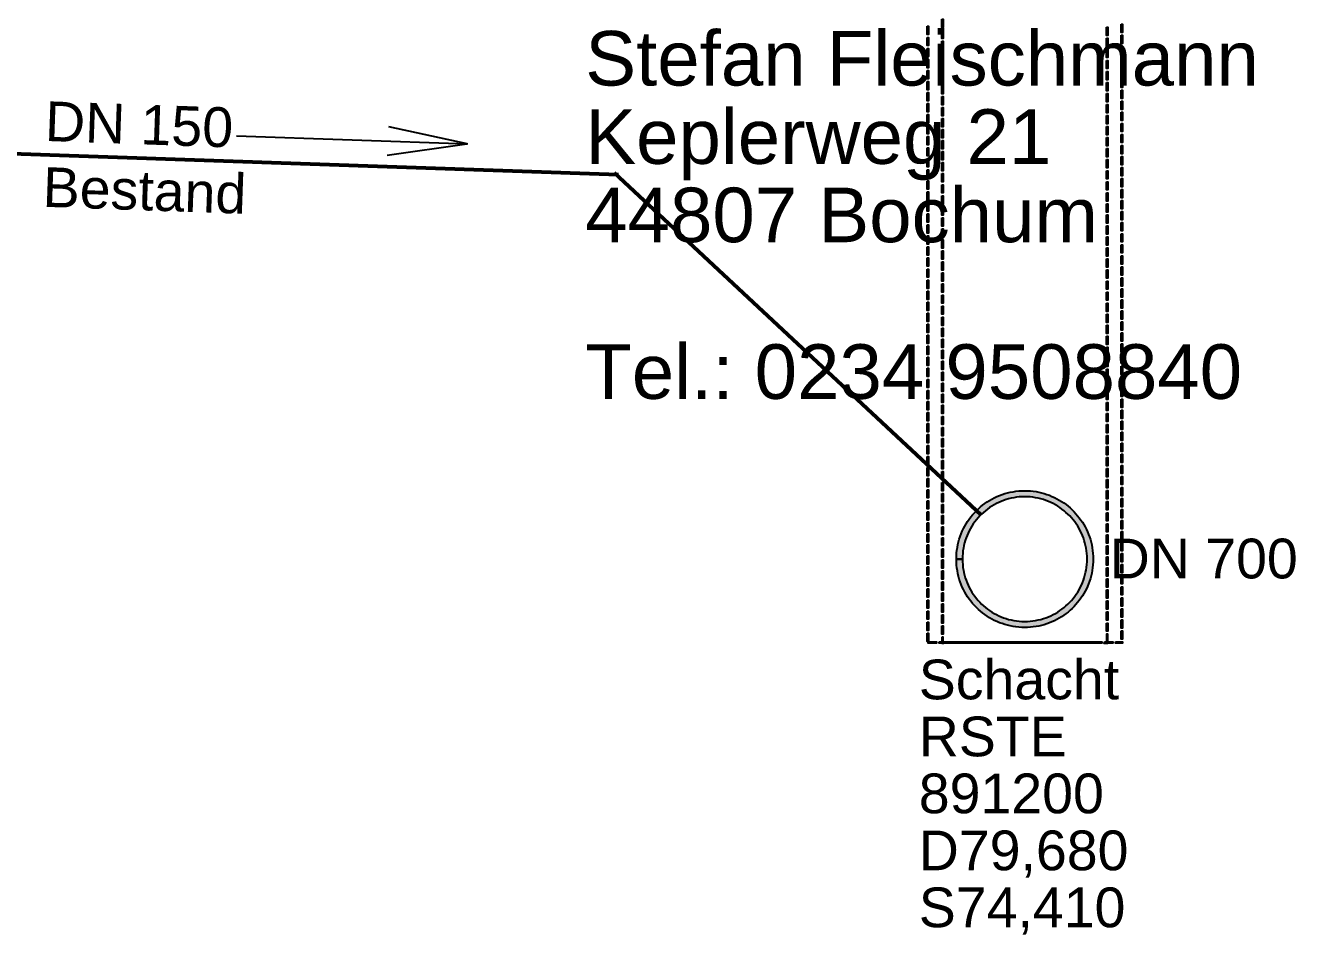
# Model space of a CAD drawing. Header units: millimetres. Extents: x 6 to 41668, y 1529 to 28527.
# Drawn here: x 32335 to 38836, y 1529 to 6181 of the extents above; entities that cross this region are included whole.
import ezdxf

# ---------------------------------------------------------------- set-up
doc = ezdxf.new("R2010")
doc.units = ezdxf.units.MM
doc.header["$LTSCALE"] = 50
for name, color, linetype in [('05_Linien_stark', 7, 'Continuous'), ('10_Text', 7, 'Continuous'), ('12_Plankopf', 140, 'Continuous')]:
    doc.layers.add(name, color=color, linetype=linetype)
doc.styles.add('PLAN', font='arial.ttf')

msp = doc.modelspace()

# ---------------------------------------------------------------- hatches: boundary and pattern name
at = {"layer": '12_Plankopf'}
msp.add_hatch(color=7, dxfattribs=at).paths.add_polyline_path([(37130.9, 3450.2), (37099.9, 3450.2), (37100.2, 3465.3), (37101.2, 3480.4), (37102.8, 3495.2), (37105, 3509.8), (37107.8, 3524.3), (37111.1, 3538.5), (37115.1, 3552.5), (37119.6, 3566.3), (37124.7, 3579.8), (37130.3, 3593), (37136.4, 3605.9), (37143, 3618.6), (37150.1, 3630.9), (37157.7, 3642.9), (37165.8, 3654.6), (37174.3, 3665.9), (37183.3, 3676.9), (37192.7, 3687.5), (37202.5, 3697.7), (37212.7, 3707.5), (37223.3, 3716.8), (37234.2, 3725.8), (37245.6, 3734.3), (37257.3, 3742.4), (37269.3, 3750), (37281.6, 3757.1), (37294.2, 3763.7), (37307.2, 3769.8), (37320.4, 3775.4), (37333.9, 3780.4), (37347.6, 3785), (37361.6, 3788.9), (37375.8, 3792.3), (37390.2, 3795.1), (37404.9, 3797.3), (37419.7, 3798.9), (37434.7, 3799.8), (37449.8, 3800.2), (37464.6, 3799.9), (37479.3, 3798.9), (37493.7, 3797.4), (37508, 3795.3), (37522.1, 3792.7), (37536, 3789.5), (37549.7, 3785.7), (37563.2, 3781.4), (37576.4, 3776.6), (37589.3, 3771.3), (37602, 3765.5), (37614.4, 3759.2), (37626.6, 3752.4), (37638.4, 3745.1), (37649.9, 3737.5), (37661.1, 3729.3), (37671.9, 3720.8), (37682.4, 3711.8), (37692.6, 3702.5), (37702.3, 3692.7), (37711.7, 3682.6), (37720.6, 3672.1), (37729.2, 3661.3), (37737.3, 3650.1), (37745, 3638.6), (37752.3, 3626.8), (37759.1, 3614.7), (37765.4, 3602.3), (37771.2, 3589.6), (37776.5, 3576.7), (37781.4, 3563.5), (37785.7, 3550), (37789.4, 3536.3), (37792.7, 3522.5), (37795.3, 3508.4), (37797.4, 3494.1), (37798.9, 3479.6), (37799.8, 3465), (37800.1, 3450.2), (37799.8, 3435.4), (37798.9, 3420.7), (37797.4, 3406.2), (37795.3, 3392), (37792.7, 3377.9), (37789.4, 3364), (37785.7, 3350.3), (37781.4, 3336.8), (37776.5, 3323.6), (37771.2, 3310.7), (37765.4, 3298), (37759.1, 3285.6), (37752.3, 3273.5), (37745, 3261.7), (37737.3, 3250.2), (37729.2, 3239), (37720.6, 3228.2), (37711.7, 3217.7), (37702.3, 3207.6), (37692.6, 3197.8), (37682.4, 3188.5), (37671.9, 3179.5), (37661.1, 3171), (37649.9, 3162.9), (37638.4, 3155.2), (37626.6, 3147.9), (37614.4, 3141.2), (37602, 3134.8), (37589.3, 3129), (37576.4, 3123.7), (37563.2, 3118.9), (37549.7, 3114.6), (37536, 3110.8), (37522.1, 3107.6), (37508, 3105), (37493.7, 3102.9), (37479.3, 3101.4), (37464.6, 3100.5), (37449.8, 3100.2), (37434.7, 3100.5), (37419.7, 3101.4), (37404.9, 3103), (37390.2, 3105.2), (37375.8, 3108), (37361.6, 3111.4), (37347.6, 3115.3), (37333.9, 3119.9), (37320.4, 3124.9), (37307.2, 3130.5), (37294.2, 3136.6), (37281.6, 3143.2), (37269.3, 3150.4), (37257.3, 3157.9), (37245.6, 3166), (37234.2, 3174.5), (37223.3, 3183.5), (37212.7, 3192.9), (37202.5, 3202.7), (37192.7, 3212.8), (37183.3, 3223.4), (37174.3, 3234.4), (37165.8, 3245.7), (37157.7, 3257.4), (37150.1, 3269.4), (37143, 3281.7), (37136.4, 3294.4), (37130.3, 3307.3), (37124.7, 3320.5), (37119.6, 3334), (37115.1, 3347.8), (37111.1, 3361.8), (37107.8, 3376), (37105, 3390.5), (37102.8, 3405.1), (37101.2, 3419.9), (37100.2, 3435), (37099.9, 3450.2), (37130.9, 3450.2), (37131.3, 3435.9), (37132.2, 3421.9), (37133.8, 3408), (37135.9, 3394.3), (37138.6, 3380.8), (37141.8, 3367.6), (37145.7, 3354.5), (37150, 3341.7), (37154.8, 3329.1), (37160.2, 3316.8), (37166.1, 3304.8), (37172.4, 3293), (37179.2, 3281.6), (37186.5, 3270.5), (37194.2, 3259.7), (37202.3, 3249.2), (37210.9, 3239.1), (37219.9, 3229.4), (37229.2, 3220), (37238.9, 3211.1), (37249, 3202.5), (37259.5, 3194.4), (37270.3, 3186.6), (37281.4, 3179.4), (37292.8, 3172.5), (37304.6, 3166.2), (37316.6, 3160.3), (37328.9, 3155), (37341.4, 3150.1), (37354.3, 3145.8), (37367.3, 3142), (37380.6, 3138.7), (37394, 3136), (37407.7, 3133.9), (37421.6, 3132.3), (37435.6, 3131.4), (37449.8, 3131), (37464.1, 3131.4), (37478.1, 3132.3), (37492, 3133.9), (37505.7, 3136), (37519.2, 3138.7), (37532.5, 3142), (37545.6, 3145.8), (37558.4, 3150.1), (37571, 3155), (37583.3, 3160.3), (37595.3, 3166.2), (37607.1, 3172.5), (37618.5, 3179.4), (37629.6, 3186.6), (37640.4, 3194.4), (37650.9, 3202.5), (37661, 3211.1), (37670.7, 3220), (37680.1, 3229.4), (37689.1, 3239.1), (37697.6, 3249.2), (37705.8, 3259.7), (37713.5, 3270.5), (37720.8, 3281.6), (37727.6, 3293), (37733.9, 3304.8), (37739.8, 3316.8), (37745.2, 3329.1), (37750, 3341.7), (37754.4, 3354.5), (37758.2, 3367.6), (37761.4, 3380.8), (37764.1, 3394.3), (37766.3, 3408), (37767.8, 3421.9), (37768.8, 3435.9), (37769.1, 3450.2), (37768.8, 3464.4), (37767.8, 3478.4), (37766.3, 3492.3), (37764.1, 3506), (37761.4, 3519.5), (37758.2, 3532.8), (37754.4, 3545.8), (37750, 3558.6), (37745.2, 3571.2), (37739.8, 3583.5), (37733.9, 3595.5), (37727.6, 3607.3), (37720.8, 3618.7), (37713.5, 3629.8), (37705.8, 3640.6), (37697.6, 3651.1), (37689.1, 3661.2), (37680.1, 3670.9), (37670.7, 3680.3), (37661, 3689.2), (37650.9, 3697.8), (37640.4, 3706), (37629.6, 3713.7), (37618.5, 3720.9), (37607.1, 3727.8), (37595.3, 3734.1), (37583.3, 3740), (37571, 3745.3), (37558.4, 3750.2), (37545.6, 3754.5), (37532.5, 3758.3), (37519.2, 3761.6), (37505.7, 3764.3), (37492, 3766.4), (37478.1, 3768), (37464.1, 3768.9), (37449.8, 3769.3), (37435.6, 3768.9), (37421.6, 3768), (37407.7, 3766.4), (37394, 3764.3), (37380.6, 3761.6), (37367.3, 3758.3), (37354.3, 3754.5), (37341.4, 3750.2), (37328.9, 3745.3), (37316.6, 3740), (37304.6, 3734.1), (37292.8, 3727.8), (37281.4, 3720.9), (37270.3, 3713.7), (37259.5, 3706), (37249, 3697.8), (37238.9, 3689.2), (37229.2, 3680.3), (37219.9, 3670.9), (37210.9, 3661.2), (37202.3, 3651.1), (37194.2, 3640.6), (37186.5, 3629.8), (37179.2, 3618.7), (37172.4, 3607.3), (37166.1, 3595.5), (37160.2, 3583.5), (37154.8, 3571.2), (37150, 3558.6), (37145.7, 3545.8), (37141.8, 3532.8), (37138.6, 3519.5), (37135.9, 3506), (37133.8, 3492.3), (37132.2, 3478.4), (37131.3, 3464.4)])

# ---------------------------------------------------------------- linework, layer by layer
at = {"layer": '05_Linien_stark', "lineweight": 53}
msp.add_line((35370.6, 5415.8), (17626.1, 6035.4), dxfattribs=at)
at = {"layer": '05_Linien_stark', "lineweight": 25}
for p, q in [((34193.6, 5662.9), (34595.3, 5576.2)), ((33416.5, 5616.5), (34599.5, 5575.3)), ((34187.1, 5516.6), (34594, 5575.1))]:
    msp.add_line(p, q, dxfattribs=at)
at = {"layer": '12_Plankopf', "lineweight": 53}
msp.add_line((37226.5, 3677), (35350.1, 5426.9), dxfattribs=at)
at = {"layer": '12_Plankopf'}
for points in [[(36949.9, 6176), (36957, 6176), (36957, 6133.7), (36949.9, 6133.7)], [(37024.7, 6212.4), (37031.8, 6212.4), (37031.8, 6170), (37024.7, 6170)], [(37943, 6187.5), (37950.1, 6187.5), (37950.1, 6145.2), (37943, 6145.2)], [(36949.9, 6119.6), (36957, 6119.6), (36957, 6077.2), (36949.9, 6077.2)], [(37024.7, 6155.9), (37031.8, 6155.9), (37031.8, 6113.6), (37024.7, 6113.6)], [(37868.2, 6171.2), (37875.3, 6171.2), (37875.3, 6128.9), (37868.2, 6128.9)], [(37868.2, 6114.8), (37875.3, 6114.8), (37875.3, 6072.5), (37868.2, 6072.5)], [(37943, 6131.1), (37950.1, 6131.1), (37950.1, 6088.8), (37943, 6088.8)], [(36949.9, 6063.1), (36957, 6063.1), (36957, 6020.8), (36949.9, 6020.8)], [(37024.7, 6099.5), (37031.8, 6099.5), (37031.8, 6057.2), (37024.7, 6057.2)], [(37868.2, 6058.4), (37875.3, 6058.4), (37875.3, 6016), (37868.2, 6016)], [(37943, 6074.7), (37950.1, 6074.7), (37950.1, 6032.3), (37943, 6032.3)], [(36949.9, 6006.7), (36957, 6006.7), (36957, 5964.3), (36949.9, 5964.3)], [(37024.7, 6043), (37031.8, 6043), (37031.8, 6000.7), (37024.7, 6000.7)], [(37024.7, 5986.6), (37031.8, 5986.6), (37031.8, 5944.3), (37024.7, 5944.3)], [(37868.2, 6001.9), (37875.3, 6001.9), (37875.3, 5959.6), (37868.2, 5959.6)], [(37943, 6018.2), (37950.1, 6018.2), (37950.1, 5975.9), (37943, 5975.9)], [(36949.9, 5950.2), (36957, 5950.2), (36957, 5907.9), (36949.9, 5907.9)], [(37024.7, 5930.2), (37031.8, 5930.2), (37031.8, 5887.8), (37024.7, 5887.8)], [(37868.2, 5945.5), (37875.3, 5945.5), (37875.3, 5903.1), (37868.2, 5903.1)], [(37943, 5961.8), (37950.1, 5961.8), (37950.1, 5919.4), (37943, 5919.4)], [(36949.9, 5893.8), (36957, 5893.8), (36957, 5851.5), (36949.9, 5851.5)], [(37024.7, 5873.7), (37031.8, 5873.7), (37031.8, 5831.4), (37024.7, 5831.4)], [(37868.2, 5889.1), (37875.3, 5889.1), (37875.3, 5846.7), (37868.2, 5846.7)], [(37943, 5905.3), (37950.1, 5905.3), (37950.1, 5863), (37943, 5863)], [(36949.9, 5837.3), (36957, 5837.3), (36957, 5795), (36949.9, 5795)], [(37024.7, 5817.3), (37031.8, 5817.3), (37031.8, 5774.9), (37024.7, 5774.9)], [(37868.2, 5832.6), (37875.3, 5832.6), (37875.3, 5790.3), (37868.2, 5790.3)], [(37943, 5848.9), (37950.1, 5848.9), (37950.1, 5806.5), (37943, 5806.5)], [(37943, 5792.4), (37950.1, 5792.4), (37950.1, 5750.1), (37943, 5750.1)], [(36949.9, 5780.9), (36957, 5780.9), (36957, 5738.6), (36949.9, 5738.6)], [(36949.9, 5724.5), (36957, 5724.5), (36957, 5682.1), (36949.9, 5682.1)], [(37024.7, 5760.8), (37031.8, 5760.8), (37031.8, 5718.5), (37024.7, 5718.5)], [(37868.2, 5776.2), (37875.3, 5776.2), (37875.3, 5733.8), (37868.2, 5733.8)], [(37943, 5736), (37950.1, 5736), (37950.1, 5693.7), (37943, 5693.7)], [(36949.9, 5668), (36957, 5668), (36957, 5625.7), (36949.9, 5625.7)], [(37024.7, 5704.4), (37031.8, 5704.4), (37031.8, 5662), (37024.7, 5662)], [(37868.2, 5719.7), (37875.3, 5719.7), (37875.3, 5677.4), (37868.2, 5677.4)], [(37868.2, 5663.2), (37875.3, 5663.2), (37875.3, 5620.9), (37868.2, 5620.9)], [(37943, 5679.5), (37950.1, 5679.5), (37950.1, 5637.2), (37943, 5637.2)], [(36949.9, 5611.6), (36957, 5611.6), (36957, 5569.2), (36949.9, 5569.2)], [(37024.7, 5647.9), (37031.8, 5647.9), (37031.8, 5605.6), (37024.7, 5605.6)], [(37024.7, 5591.5), (37031.8, 5591.5), (37031.8, 5549.2), (37024.7, 5549.2)], [(37868.2, 5606.8), (37875.3, 5606.8), (37875.3, 5564.5), (37868.2, 5564.5)], [(37943, 5623.1), (37950.1, 5623.1), (37950.1, 5580.8), (37943, 5580.8)], [(36949.9, 5555.1), (36957, 5555.1), (36957, 5512.8), (36949.9, 5512.8)], [(37024.7, 5535), (37031.8, 5535), (37031.8, 5492.7), (37024.7, 5492.7)], [(37868.2, 5550.4), (37875.3, 5550.4), (37875.3, 5508), (37868.2, 5508)], [(37943, 5566.7), (37950.1, 5566.7), (37950.1, 5524.3), (37943, 5524.3)], [(36949.9, 5498.7), (36957, 5498.7), (36957, 5456.3), (36949.9, 5456.3)], [(37024.7, 5478.6), (37031.8, 5478.6), (37031.8, 5436.3), (37024.7, 5436.3)], [(37868.2, 5493.9), (37875.3, 5493.9), (37875.3, 5451.6), (37868.2, 5451.6)], [(37943, 5510.2), (37950.1, 5510.2), (37950.1, 5467.9), (37943, 5467.9)], [(36949.9, 5442.2), (36957, 5442.2), (36957, 5399.9), (36949.9, 5399.9)], [(37024.7, 5422.2), (37031.8, 5422.2), (37031.8, 5379.8), (37024.7, 5379.8)], [(37868.2, 5437.5), (37875.3, 5437.5), (37875.3, 5395.1), (37868.2, 5395.1)], [(37943, 5453.8), (37950.1, 5453.8), (37950.1, 5411.4), (37943, 5411.4)], [(37943, 5397.3), (37950.1, 5397.3), (37950.1, 5355), (37943, 5355)], [(36949.9, 5385.8), (36957, 5385.8), (36957, 5343.5), (36949.9, 5343.5)], [(37024.7, 5365.7), (37031.8, 5365.7), (37031.8, 5323.4), (37024.7, 5323.4)], [(37868.2, 5381), (37875.3, 5381), (37875.3, 5338.7), (37868.2, 5338.7)], [(37943, 5340.9), (37950.1, 5340.9), (37950.1, 5298.5), (37943, 5298.5)], [(36949.9, 5329.3), (36957, 5329.3), (36957, 5287), (36949.9, 5287)], [(36949.9, 5272.9), (36957, 5272.9), (36957, 5230.6), (36949.9, 5230.6)], [(37024.7, 5309.3), (37031.8, 5309.3), (37031.8, 5266.9), (37024.7, 5266.9)], [(37868.2, 5324.6), (37875.3, 5324.6), (37875.3, 5282.2), (37868.2, 5282.2)], [(37868.2, 5268.1), (37875.3, 5268.1), (37875.3, 5225.8), (37868.2, 5225.8)], [(37943, 5284.4), (37950.1, 5284.4), (37950.1, 5242.1), (37943, 5242.1)], [(36949.9, 5216.5), (36957, 5216.5), (36957, 5174.1), (36949.9, 5174.1)], [(37024.7, 5252.8), (37031.8, 5252.8), (37031.8, 5210.5), (37024.7, 5210.5)], [(37868.2, 5211.7), (37875.3, 5211.7), (37875.3, 5169.4), (37868.2, 5169.4)], [(37943, 5228), (37950.1, 5228), (37950.1, 5185.7), (37943, 5185.7)], [(36949.9, 5160), (36957, 5160), (36957, 5117.7), (36949.9, 5117.7)], [(37024.7, 5196.4), (37031.8, 5196.4), (37031.8, 5154), (37024.7, 5154)], [(37024.7, 5139.9), (37031.8, 5139.9), (37031.8, 5097.6), (37024.7, 5097.6)], [(37868.2, 5155.2), (37875.3, 5155.2), (37875.3, 5112.9), (37868.2, 5112.9)], [(37943, 5171.5), (37950.1, 5171.5), (37950.1, 5129.2), (37943, 5129.2)], [(36949.9, 5103.6), (36957, 5103.6), (36957, 5061.2), (36949.9, 5061.2)], [(37024.7, 5083.5), (37031.8, 5083.5), (37031.8, 5041.2), (37024.7, 5041.2)], [(37868.2, 5098.8), (37875.3, 5098.8), (37875.3, 5056.5), (37868.2, 5056.5)], [(37943, 5115.1), (37950.1, 5115.1), (37950.1, 5072.8), (37943, 5072.8)], [(36949.9, 5047.1), (36957, 5047.1), (36957, 5004.8), (36949.9, 5004.8)], [(37024.7, 5027), (37031.8, 5027), (37031.8, 4984.7), (37024.7, 4984.7)], [(37868.2, 5042.4), (37875.3, 5042.4), (37875.3, 5000), (37868.2, 5000)], [(37943, 5058.7), (37950.1, 5058.7), (37950.1, 5016.3), (37943, 5016.3)], [(36949.9, 4990.7), (36957, 4990.7), (36957, 4948.3), (36949.9, 4948.3)], [(37024.7, 4970.6), (37031.8, 4970.6), (37031.8, 4928.3), (37024.7, 4928.3)], [(37868.2, 4985.9), (37875.3, 4985.9), (37875.3, 4943.6), (37868.2, 4943.6)], [(37943, 5002.2), (37950.1, 5002.2), (37950.1, 4959.9), (37943, 4959.9)], [(37943, 4945.8), (37950.1, 4945.8), (37950.1, 4903.4), (37943, 4903.4)], [(36949.9, 4934.2), (36957, 4934.2), (36957, 4891.9), (36949.9, 4891.9)], [(36949.9, 4877.8), (36957, 4877.8), (36957, 4835.5), (36949.9, 4835.5)], [(37024.7, 4914.2), (37031.8, 4914.2), (37031.8, 4871.8), (37024.7, 4871.8)], [(37868.2, 4929.5), (37875.3, 4929.5), (37875.3, 4887.1), (37868.2, 4887.1)], [(37943, 4889.3), (37950.1, 4889.3), (37950.1, 4847), (37943, 4847)], [(36949.9, 4821.3), (36957, 4821.3), (36957, 4779), (36949.9, 4779)], [(37024.7, 4857.7), (37031.8, 4857.7), (37031.8, 4815.4), (37024.7, 4815.4)], [(37868.2, 4873), (37875.3, 4873), (37875.3, 4830.7), (37868.2, 4830.7)], [(37868.2, 4816.6), (37875.3, 4816.6), (37875.3, 4774.2), (37868.2, 4774.2)], [(37943, 4832.9), (37950.1, 4832.9), (37950.1, 4790.5), (37943, 4790.5)], [(36949.9, 4764.9), (36957, 4764.9), (36957, 4722.6), (36949.9, 4722.6)], [(37024.7, 4801.3), (37031.8, 4801.3), (37031.8, 4758.9), (37024.7, 4758.9)], [(37868.2, 4760.1), (37875.3, 4760.1), (37875.3, 4717.8), (37868.2, 4717.8)], [(37943, 4776.4), (37950.1, 4776.4), (37950.1, 4734.1), (37943, 4734.1)], [(36949.9, 4708.5), (36957, 4708.5), (36957, 4666.1), (36949.9, 4666.1)], [(37024.7, 4744.8), (37031.8, 4744.8), (37031.8, 4702.5), (37024.7, 4702.5)], [(37024.7, 4688.4), (37031.8, 4688.4), (37031.8, 4646), (37024.7, 4646)], [(37868.2, 4703.7), (37875.3, 4703.7), (37875.3, 4661.4), (37868.2, 4661.4)], [(37943, 4720), (37950.1, 4720), (37950.1, 4677.7), (37943, 4677.7)], [(36949.9, 4652), (36957, 4652), (36957, 4609.7), (36949.9, 4609.7)], [(37024.7, 4631.9), (37031.8, 4631.9), (37031.8, 4589.6), (37024.7, 4589.6)], [(37868.2, 4647.3), (37875.3, 4647.3), (37875.3, 4604.9), (37868.2, 4604.9)], [(37943, 4663.5), (37950.1, 4663.5), (37950.1, 4621.2), (37943, 4621.2)], [(36949.9, 4595.6), (36957, 4595.6), (36957, 4553.2), (36949.9, 4553.2)], [(37024.7, 4575.5), (37031.8, 4575.5), (37031.8, 4533.2), (37024.7, 4533.2)], [(37868.2, 4590.8), (37875.3, 4590.8), (37875.3, 4548.5), (37868.2, 4548.5)], [(37943, 4607.1), (37950.1, 4607.1), (37950.1, 4564.8), (37943, 4564.8)], [(37943, 4550.7), (37950.1, 4550.7), (37950.1, 4508.3), (37943, 4508.3)], [(36949.9, 4539.1), (36957, 4539.1), (36957, 4496.8), (36949.9, 4496.8)], [(37024.7, 4519), (37031.8, 4519), (37031.8, 4476.7), (37024.7, 4476.7)], [(37868.2, 4534.4), (37875.3, 4534.4), (37875.3, 4492), (37868.2, 4492)], [(37943, 4494.2), (37950.1, 4494.2), (37950.1, 4451.9), (37943, 4451.9)], [(36949.9, 4482.7), (36957, 4482.7), (36957, 4440.3), (36949.9, 4440.3)], [(36949.9, 4426.2), (36957, 4426.2), (36957, 4383.9), (36949.9, 4383.9)], [(37024.7, 4462.6), (37031.8, 4462.6), (37031.8, 4420.3), (37024.7, 4420.3)], [(37868.2, 4477.9), (37875.3, 4477.9), (37875.3, 4435.6), (37868.2, 4435.6)], [(37868.2, 4421.5), (37875.3, 4421.5), (37875.3, 4379.1), (37868.2, 4379.1)], [(37943, 4437.8), (37950.1, 4437.8), (37950.1, 4395.4), (37943, 4395.4)], [(36949.9, 4369.8), (36957, 4369.8), (36957, 4327.5), (36949.9, 4327.5)], [(37024.7, 4406.2), (37031.8, 4406.2), (37031.8, 4363.8), (37024.7, 4363.8)], [(37868.2, 4365), (37875.3, 4365), (37875.3, 4322.7), (37868.2, 4322.7)], [(37943, 4381.3), (37950.1, 4381.3), (37950.1, 4339), (37943, 4339)], [(36949.9, 4313.3), (36957, 4313.3), (36957, 4271), (36949.9, 4271)], [(37024.7, 4349.7), (37031.8, 4349.7), (37031.8, 4307.4), (37024.7, 4307.4)], [(37024.7, 4293.3), (37031.8, 4293.3), (37031.8, 4251), (37024.7, 4251)], [(37868.2, 4308.6), (37875.3, 4308.6), (37875.3, 4266.2), (37868.2, 4266.2)], [(37943, 4324.9), (37950.1, 4324.9), (37950.1, 4282.5), (37943, 4282.5)], [(36949.9, 4256.9), (36957, 4256.9), (36957, 4214.6), (36949.9, 4214.6)], [(37024.7, 4236.9), (37031.8, 4236.9), (37031.8, 4194.5), (37024.7, 4194.5)], [(37868.2, 4252.1), (37875.3, 4252.1), (37875.3, 4209.8), (37868.2, 4209.8)], [(37943, 4268.4), (37950.1, 4268.4), (37950.1, 4226.1), (37943, 4226.1)], [(36949.9, 4200.5), (36957, 4200.5), (36957, 4158.1), (36949.9, 4158.1)], [(37024.7, 4180.4), (37031.8, 4180.4), (37031.8, 4138.1), (37024.7, 4138.1)], [(37868.2, 4195.7), (37875.3, 4195.7), (37875.3, 4153.4), (37868.2, 4153.4)], [(37943, 4212), (37950.1, 4212), (37950.1, 4169.7), (37943, 4169.7)], [(36949.9, 4144), (36957, 4144), (36957, 4101.7), (36949.9, 4101.7)], [(37024.7, 4124), (37031.8, 4124), (37031.8, 4081.6), (37024.7, 4081.6)], [(37868.2, 4139.2), (37875.3, 4139.2), (37875.3, 4096.9), (37868.2, 4096.9)], [(37943, 4155.5), (37950.1, 4155.5), (37950.1, 4113.2), (37943, 4113.2)], [(37943, 4099.1), (37950.1, 4099.1), (37950.1, 4056.8), (37943, 4056.8)], [(36949.9, 4087.6), (36957, 4087.6), (36957, 4045.2), (36949.9, 4045.2)], [(36949.9, 4031.1), (36957, 4031.1), (36957, 3988.8), (36949.9, 3988.8)], [(37024.7, 4067.5), (37031.8, 4067.5), (37031.8, 4025.2), (37024.7, 4025.2)], [(37868.2, 4082.8), (37875.3, 4082.8), (37875.3, 4040.5), (37868.2, 4040.5)], [(37943, 4042.7), (37950.1, 4042.7), (37950.1, 4000.3), (37943, 4000.3)], [(36949.9, 3974.7), (36957, 3974.7), (36957, 3932.3), (36949.9, 3932.3)], [(37024.7, 4011.1), (37031.8, 4011.1), (37031.8, 3968.7), (37024.7, 3968.7)], [(37868.2, 4026.4), (37875.3, 4026.4), (37875.3, 3984), (37868.2, 3984)], [(37868.2, 3969.9), (37875.3, 3969.9), (37875.3, 3927.6), (37868.2, 3927.6)], [(37943, 3986.2), (37950.1, 3986.2), (37950.1, 3943.9), (37943, 3943.9)], [(36949.9, 3918.2), (36957, 3918.2), (36957, 3875.9), (36949.9, 3875.9)], [(37024.7, 3954.6), (37031.8, 3954.6), (37031.8, 3912.3), (37024.7, 3912.3)], [(37868.2, 3913.5), (37875.3, 3913.5), (37875.3, 3871.1), (37868.2, 3871.1)], [(37943, 3929.8), (37950.1, 3929.8), (37950.1, 3887.4), (37943, 3887.4)], [(36949.9, 3861.8), (36957, 3861.8), (36957, 3819.5), (36949.9, 3819.5)], [(37024.7, 3898.2), (37031.8, 3898.2), (37031.8, 3855.9), (37024.7, 3855.9)], [(37024.7, 3841.7), (37031.8, 3841.7), (37031.8, 3799.4), (37024.7, 3799.4)], [(37868.2, 3857), (37875.3, 3857), (37875.3, 3814.7), (37868.2, 3814.7)], [(37943, 3873.3), (37950.1, 3873.3), (37950.1, 3831), (37943, 3831)], [(36949.9, 3805.3), (36957, 3805.3), (36957, 3763), (36949.9, 3763)], [(37024.7, 3785.3), (37031.8, 3785.3), (37031.8, 3743), (37024.7, 3743)], [(37130.9, 3450.2), (37099.9, 3450.2), (37100.2, 3465.3), (37101.2, 3480.4), (37102.8, 3495.2), (37105, 3509.8), (37107.8, 3524.3), (37111.1, 3538.5), (37115.1, 3552.5), (37119.6, 3566.3), (37124.7, 3579.8), (37130.3, 3593), (37136.4, 3605.9), (37143, 3618.6), (37150.1, 3630.9), (37157.7, 3642.9), (37165.8, 3654.6), (37174.3, 3665.9), (37183.3, 3676.9), (37192.7, 3687.5), (37202.5, 3697.7), (37212.7, 3707.5), (37223.3, 3716.8), (37234.2, 3725.8), (37245.6, 3734.3), (37257.3, 3742.4), (37269.3, 3750), (37281.6, 3757.1), (37294.2, 3763.7), (37307.2, 3769.8), (37320.4, 3775.4), (37333.9, 3780.4), (37347.6, 3785), (37361.6, 3788.9), (37375.8, 3792.3), (37390.2, 3795.1), (37404.9, 3797.3), (37419.7, 3798.9), (37434.7, 3799.8), (37449.8, 3800.2), (37464.6, 3799.9), (37479.3, 3798.9), (37493.7, 3797.4), (37508, 3795.3), (37522.1, 3792.7), (37536, 3789.5), (37549.7, 3785.7), (37563.2, 3781.4), (37576.4, 3776.6), (37589.3, 3771.3), (37602, 3765.5), (37614.4, 3759.2), (37626.6, 3752.4), (37638.4, 3745.1), (37649.9, 3737.5), (37661.1, 3729.3), (37671.9, 3720.8), (37682.4, 3711.8), (37692.6, 3702.5), (37702.3, 3692.7), (37711.7, 3682.6), (37720.6, 3672.1), (37729.2, 3661.3), (37737.3, 3650.1), (37745, 3638.6), (37752.3, 3626.8), (37759.1, 3614.7), (37765.4, 3602.3), (37771.2, 3589.6), (37776.5, 3576.7), (37781.4, 3563.5), (37785.7, 3550), (37789.4, 3536.3), (37792.7, 3522.5), (37795.3, 3508.4), (37797.4, 3494.1), (37798.9, 3479.6), (37799.8, 3465), (37800.1, 3450.2), (37799.8, 3435.4), (37798.9, 3420.7), (37797.4, 3406.2), (37795.3, 3392), (37792.7, 3377.9), (37789.4, 3364), (37785.7, 3350.3), (37781.4, 3336.8), (37776.5, 3323.6), (37771.2, 3310.7), (37765.4, 3298), (37759.1, 3285.6), (37752.3, 3273.5), (37745, 3261.7), (37737.3, 3250.2), (37729.2, 3239), (37720.6, 3228.2), (37711.7, 3217.7), (37702.3, 3207.6), (37692.6, 3197.8), (37682.4, 3188.5), (37671.9, 3179.5), (37661.1, 3171), (37649.9, 3162.9), (37638.4, 3155.2), (37626.6, 3147.9), (37614.4, 3141.2), (37602, 3134.8), (37589.3, 3129), (37576.4, 3123.7), (37563.2, 3118.9), (37549.7, 3114.6), (37536, 3110.8), (37522.1, 3107.6), (37508, 3105), (37493.7, 3102.9), (37479.3, 3101.4), (37464.6, 3100.5), (37449.8, 3100.2), (37434.7, 3100.5), (37419.7, 3101.4), (37404.9, 3103), (37390.2, 3105.2), (37375.8, 3108), (37361.6, 3111.4), (37347.6, 3115.3), (37333.9, 3119.9), (37320.4, 3124.9), (37307.2, 3130.5), (37294.2, 3136.6), (37281.6, 3143.2), (37269.3, 3150.4), (37257.3, 3157.9), (37245.6, 3166), (37234.2, 3174.5), (37223.3, 3183.5), (37212.7, 3192.9), (37202.5, 3202.7), (37192.7, 3212.8), (37183.3, 3223.4), (37174.3, 3234.4), (37165.8, 3245.7), (37157.7, 3257.4), (37150.1, 3269.4), (37143, 3281.7), (37136.4, 3294.4), (37130.3, 3307.3), (37124.7, 3320.5), (37119.6, 3334), (37115.1, 3347.8), (37111.1, 3361.8), (37107.8, 3376), (37105, 3390.5), (37102.8, 3405.1), (37101.2, 3419.9), (37100.2, 3435), (37099.9, 3450.2), (37130.9, 3450.2), (37131.3, 3435.9), (37132.2, 3421.9), (37133.8, 3408), (37135.9, 3394.3), (37138.6, 3380.8), (37141.8, 3367.6), (37145.7, 3354.5), (37150, 3341.7), (37154.8, 3329.1), (37160.2, 3316.8), (37166.1, 3304.8), (37172.4, 3293), (37179.2, 3281.6), (37186.5, 3270.5), (37194.2, 3259.7), (37202.3, 3249.2), (37210.9, 3239.1), (37219.9, 3229.4), (37229.2, 3220), (37238.9, 3211.1), (37249, 3202.5), (37259.5, 3194.4), (37270.3, 3186.6), (37281.4, 3179.4), (37292.8, 3172.5), (37304.6, 3166.2), (37316.6, 3160.3), (37328.9, 3155), (37341.4, 3150.1), (37354.3, 3145.8), (37367.3, 3142), (37380.6, 3138.7), (37394, 3136), (37407.7, 3133.9), (37421.6, 3132.3), (37435.6, 3131.4), (37449.8, 3131), (37464.1, 3131.4), (37478.1, 3132.3), (37492, 3133.9), (37505.7, 3136), (37519.2, 3138.7), (37532.5, 3142), (37545.6, 3145.8), (37558.4, 3150.1), (37571, 3155), (37583.3, 3160.3), (37595.3, 3166.2), (37607.1, 3172.5), (37618.5, 3179.4), (37629.6, 3186.6), (37640.4, 3194.4), (37650.9, 3202.5), (37661, 3211.1), (37670.7, 3220), (37680.1, 3229.4), (37689.1, 3239.1), (37697.6, 3249.2), (37705.8, 3259.7), (37713.5, 3270.5), (37720.8, 3281.6), (37727.6, 3293), (37733.9, 3304.8), (37739.8, 3316.8), (37745.2, 3329.1), (37750, 3341.7), (37754.4, 3354.5), (37758.2, 3367.6), (37761.4, 3380.8), (37764.1, 3394.3), (37766.3, 3408), (37767.8, 3421.9), (37768.8, 3435.9), (37769.1, 3450.2), (37768.8, 3464.4), (37767.8, 3478.4), (37766.3, 3492.3), (37764.1, 3506), (37761.4, 3519.5), (37758.2, 3532.8), (37754.4, 3545.8), (37750, 3558.6), (37745.2, 3571.2), (37739.8, 3583.5), (37733.9, 3595.5), (37727.6, 3607.3), (37720.8, 3618.7), (37713.5, 3629.8), (37705.8, 3640.6), (37697.6, 3651.1), (37689.1, 3661.2), (37680.1, 3670.9), (37670.7, 3680.3), (37661, 3689.2), (37650.9, 3697.8), (37640.4, 3706), (37629.6, 3713.7), (37618.5, 3720.9), (37607.1, 3727.8), (37595.3, 3734.1), (37583.3, 3740), (37571, 3745.3), (37558.4, 3750.2), (37545.6, 3754.5), (37532.5, 3758.3), (37519.2, 3761.6), (37505.7, 3764.3), (37492, 3766.4), (37478.1, 3768), (37464.1, 3768.9), (37449.8, 3769.3), (37435.6, 3768.9), (37421.6, 3768), (37407.7, 3766.4), (37394, 3764.3), (37380.6, 3761.6), (37367.3, 3758.3), (37354.3, 3754.5), (37341.4, 3750.2), (37328.9, 3745.3), (37316.6, 3740), (37304.6, 3734.1), (37292.8, 3727.8), (37281.4, 3720.9), (37270.3, 3713.7), (37259.5, 3706), (37249, 3697.8), (37238.9, 3689.2), (37229.2, 3680.3), (37219.9, 3670.9), (37210.9, 3661.2), (37202.3, 3651.1), (37194.2, 3640.6), (37186.5, 3629.8), (37179.2, 3618.7), (37172.4, 3607.3), (37166.1, 3595.5), (37160.2, 3583.5), (37154.8, 3571.2), (37150, 3558.6), (37145.7, 3545.8), (37141.8, 3532.8), (37138.6, 3519.5), (37135.9, 3506), (37133.8, 3492.3), (37132.2, 3478.4), (37131.3, 3464.4)], [(37868.2, 3800.6), (37875.3, 3800.6), (37875.3, 3758.2), (37868.2, 3758.2)], [(37943, 3816.9), (37950.1, 3816.9), (37950.1, 3774.5), (37943, 3774.5)], [(36949.9, 3748.9), (36957, 3748.9), (36957, 3706.6), (36949.9, 3706.6)], [(37024.7, 3728.9), (37031.8, 3728.9), (37031.8, 3686.5), (37024.7, 3686.5)], [(37868.2, 3744.1), (37875.3, 3744.1), (37875.3, 3701.8), (37868.2, 3701.8)], [(37943, 3760.4), (37950.1, 3760.4), (37950.1, 3718.1), (37943, 3718.1)], [(36949.9, 3692.5), (36957, 3692.5), (36957, 3650.1), (36949.9, 3650.1)], [(37024.7, 3672.4), (37031.8, 3672.4), (37031.8, 3630.1), (37024.7, 3630.1)], [(37868.2, 3687.7), (37875.3, 3687.7), (37875.3, 3645.4), (37868.2, 3645.4)], [(37943, 3704), (37950.1, 3704), (37950.1, 3661.7), (37943, 3661.7)], [(37943, 3647.5), (37950.1, 3647.5), (37950.1, 3605.2), (37943, 3605.2)], [(36949.9, 3636), (36957, 3636), (36957, 3593.7), (36949.9, 3593.7)], [(36949.9, 3579.6), (36957, 3579.6), (36957, 3537.2), (36949.9, 3537.2)], [(37024.7, 3616), (37031.8, 3616), (37031.8, 3573.6), (37024.7, 3573.6)], [(37868.2, 3631.2), (37875.3, 3631.2), (37875.3, 3588.9), (37868.2, 3588.9)], [(37943, 3591.1), (37950.1, 3591.1), (37950.1, 3548.8), (37943, 3548.8)], [(36949.9, 3523.1), (36957, 3523.1), (36957, 3480.8), (36949.9, 3480.8)], [(37024.7, 3559.5), (37031.8, 3559.5), (37031.8, 3517.2), (37024.7, 3517.2)], [(37868.2, 3574.8), (37875.3, 3574.8), (37875.3, 3532.5), (37868.2, 3532.5)], [(37868.2, 3518.4), (37875.3, 3518.4), (37875.3, 3476), (37868.2, 3476)], [(37943, 3534.6), (37950.1, 3534.6), (37950.1, 3492.3), (37943, 3492.3)], [(36949.9, 3466.7), (36957, 3466.7), (36957, 3424.3), (36949.9, 3424.3)], [(37024.7, 3503.1), (37031.8, 3503.1), (37031.8, 3460.7), (37024.7, 3460.7)], [(37024.7, 3446.6), (37031.8, 3446.6), (37031.8, 3404.3), (37024.7, 3404.3)], [(37868.2, 3461.9), (37875.3, 3461.9), (37875.3, 3419.6), (37868.2, 3419.6)], [(37943, 3478.2), (37950.1, 3478.2), (37950.1, 3435.9), (37943, 3435.9)], [(36949.9, 3410.2), (36957, 3410.2), (36957, 3367.9), (36949.9, 3367.9)], [(37024.7, 3390.2), (37031.8, 3390.2), (37031.8, 3347.8), (37024.7, 3347.8)], [(37868.2, 3405.5), (37875.3, 3405.5), (37875.3, 3363.1), (37868.2, 3363.1)], [(37943, 3421.8), (37950.1, 3421.8), (37950.1, 3379.4), (37943, 3379.4)], [(36949.9, 3353.8), (36957, 3353.8), (36957, 3311.4), (36949.9, 3311.4)], [(37024.7, 3333.7), (37031.8, 3333.7), (37031.8, 3291.4), (37024.7, 3291.4)], [(37868.2, 3349), (37875.3, 3349), (37875.3, 3306.7), (37868.2, 3306.7)], [(37943, 3365.3), (37950.1, 3365.3), (37950.1, 3323), (37943, 3323)], [(36949.9, 3297.3), (36957, 3297.3), (36957, 3255), (36949.9, 3255)], [(37024.7, 3277.3), (37031.8, 3277.3), (37031.8, 3234.9), (37024.7, 3234.9)], [(37868.2, 3292.6), (37875.3, 3292.6), (37875.3, 3250.2), (37868.2, 3250.2)], [(37943, 3308.9), (37950.1, 3308.9), (37950.1, 3266.5), (37943, 3266.5)], [(37943, 3252.4), (37950.1, 3252.4), (37950.1, 3210.1), (37943, 3210.1)], [(36949.9, 3240.9), (36957, 3240.9), (36957, 3198.6), (36949.9, 3198.6)], [(37024.7, 3220.8), (37031.8, 3220.8), (37031.8, 3178.5), (37024.7, 3178.5)], [(37868.2, 3236.1), (37875.3, 3236.1), (37875.3, 3193.8), (37868.2, 3193.8)], [(37943, 3196), (37950.1, 3196), (37950.1, 3153.6), (37943, 3153.6)], [(36949.9, 3184.5), (36957, 3184.5), (36957, 3142.1), (36949.9, 3142.1)], [(36949.9, 3128), (36957, 3128), (36957, 3085.7), (36949.9, 3085.7)], [(37024.7, 3164.4), (37031.8, 3164.4), (37031.8, 3122.1), (37024.7, 3122.1)], [(37868.2, 3179.7), (37875.3, 3179.7), (37875.3, 3137.4), (37868.2, 3137.4)], [(37868.2, 3123.2), (37875.3, 3123.2), (37875.3, 3080.9), (37868.2, 3080.9)], [(37943, 3139.5), (37950.1, 3139.5), (37950.1, 3097.2), (37943, 3097.2)], [(36949.9, 3071.6), (36957, 3071.6), (36957, 3029.2), (36949.9, 3029.2)], [(37024.7, 3107.9), (37031.8, 3107.9), (37031.8, 3065.6), (37024.7, 3065.6)], [(37875.3, 3020.3), (37875.3, 3066.8), (37868.2, 3066.8), (37868.2, 3027.3), (37854.1, 3020.3)], [(37943, 3083.1), (37950.1, 3083.1), (37950.1, 3040.8), (37943, 3040.8)], [(36955.2, 3027.3), (36997.6, 3027.3), (36997.6, 3020.3), (36955.2, 3020.3)], [(37011.7, 3027.3), (37054, 3027.3), (37054, 3020.3), (37011.7, 3020.3)], [(37024.7, 3051.5), (37024.7, 3020.3), (37035.7, 3020.3), (37035.7, 3027.3), (37031.8, 3027.3), (37031.8, 3051.5)], [(37049.8, 3027.3), (37092.1, 3027.3), (37092.1, 3020.3), (37049.8, 3020.3)], [(37068.1, 3027.3), (37110.5, 3027.3), (37110.5, 3020.3), (37068.1, 3020.3)], [(37106.2, 3027.3), (37148.6, 3027.3), (37148.6, 3020.3), (37106.2, 3020.3)], [(37124.6, 3027.3), (37166.9, 3027.3), (37166.9, 3020.3), (37124.6, 3020.3)], [(37162.7, 3027.3), (37205, 3027.3), (37205, 3020.3), (37162.7, 3020.3)], [(37181, 3027.3), (37223.3, 3027.3), (37223.3, 3020.3), (37181, 3020.3)], [(37219.1, 3027.3), (37261.4, 3027.3), (37261.4, 3020.3), (37219.1, 3020.3)], [(37237.5, 3027.3), (37279.8, 3027.3), (37279.8, 3020.3), (37237.5, 3020.3)], [(37275.6, 3027.3), (37317.9, 3027.3), (37317.9, 3020.3), (37275.6, 3020.3)], [(37293.9, 3027.3), (37336.2, 3027.3), (37336.2, 3020.3), (37293.9, 3020.3)], [(37332, 3027.3), (37374.3, 3027.3), (37374.3, 3020.3), (37332, 3020.3)], [(37350.3, 3027.3), (37392.7, 3027.3), (37392.7, 3020.3), (37350.3, 3020.3)], [(37388.4, 3027.3), (37430.8, 3027.3), (37430.8, 3020.3), (37388.4, 3020.3)], [(37406.8, 3027.3), (37449.1, 3027.3), (37449.1, 3020.3), (37406.8, 3020.3)], [(37444.9, 3027.3), (37487.2, 3027.3), (37487.2, 3020.3), (37444.9, 3020.3)], [(37463.2, 3027.3), (37505.6, 3027.3), (37505.6, 3020.3), (37463.2, 3020.3)], [(37501.3, 3027.3), (37543.7, 3027.3), (37543.7, 3020.3), (37501.3, 3020.3)], [(37519.7, 3027.3), (37562, 3027.3), (37562, 3020.3), (37519.7, 3020.3)], [(37557.8, 3027.3), (37600.1, 3027.3), (37600.1, 3020.3), (37557.8, 3020.3)], [(37576.1, 3027.3), (37618.5, 3027.3), (37618.5, 3020.3), (37576.1, 3020.3)], [(37614.2, 3027.3), (37656.6, 3027.3), (37656.6, 3020.3), (37614.2, 3020.3)], [(37632.6, 3027.3), (37674.9, 3027.3), (37674.9, 3020.3), (37632.6, 3020.3)], [(37670.7, 3027.3), (37713, 3027.3), (37713, 3020.3), (37670.7, 3020.3)], [(37689, 3027.3), (37731.3, 3027.3), (37731.3, 3020.3), (37689, 3020.3)], [(37727.1, 3027.3), (37769.4, 3027.3), (37769.4, 3020.3), (37727.1, 3020.3)], [(37745.5, 3027.3), (37787.8, 3027.3), (37787.8, 3020.3), (37745.5, 3020.3)], [(37783.6, 3027.3), (37825.9, 3027.3), (37825.9, 3020.3), (37783.6, 3020.3)], [(37801.9, 3027.3), (37844.2, 3027.3), (37844.2, 3020.3), (37801.9, 3020.3)], [(37858.3, 3027.3), (37900.7, 3027.3), (37900.7, 3020.3), (37858.3, 3020.3)], [(37914.8, 3027.3), (37950.1, 3027.3), (37950.1, 3020.3), (37914.8, 3020.3)]]:
    msp.add_lwpolyline(points, close=True, dxfattribs=at)

# ---------------------------------------------------------------- texts
at = {"layer": '10_Text', "style": 'PLAN'}
for s, p in [('DN 150', (32433.1, 5589.7)), ('Bestand', (32421.4, 5253))]:
    msp.add_text(s, height=203.2, rotation=358.00003, dxfattribs=at).set_placement(p)
at = {"layer": '12_Plankopf', "style": 'PLAN'}
for s, height, p in [('Stefan Fleischmann', 279.262, (35200.6, 5873)), ('Keplerweg 21', 279.262, (35200.6, 5472.3)), ('44807 Bochum', 279.262, (35200.6, 5071.5)), ('Tel.: 0234 9508840', 279.262, (35200.6, 4270)), ('DN 700', 203.2, (37884.8, 3351.5)), ('Schacht', 203.2, (36907.6, 2732.7)), ('RSTE', 203.2, (36907.6, 2441.2)), ('891200', 203.2, (36907.6, 2149.8)), ('D79,680', 203.2, (36907.6, 1858.3)), ('S74,410', 203.2, (36907.6, 1566.8))]:
    msp.add_text(s, height=height, dxfattribs=at).set_placement(p)

doc.saveas('drawing.dxf')
